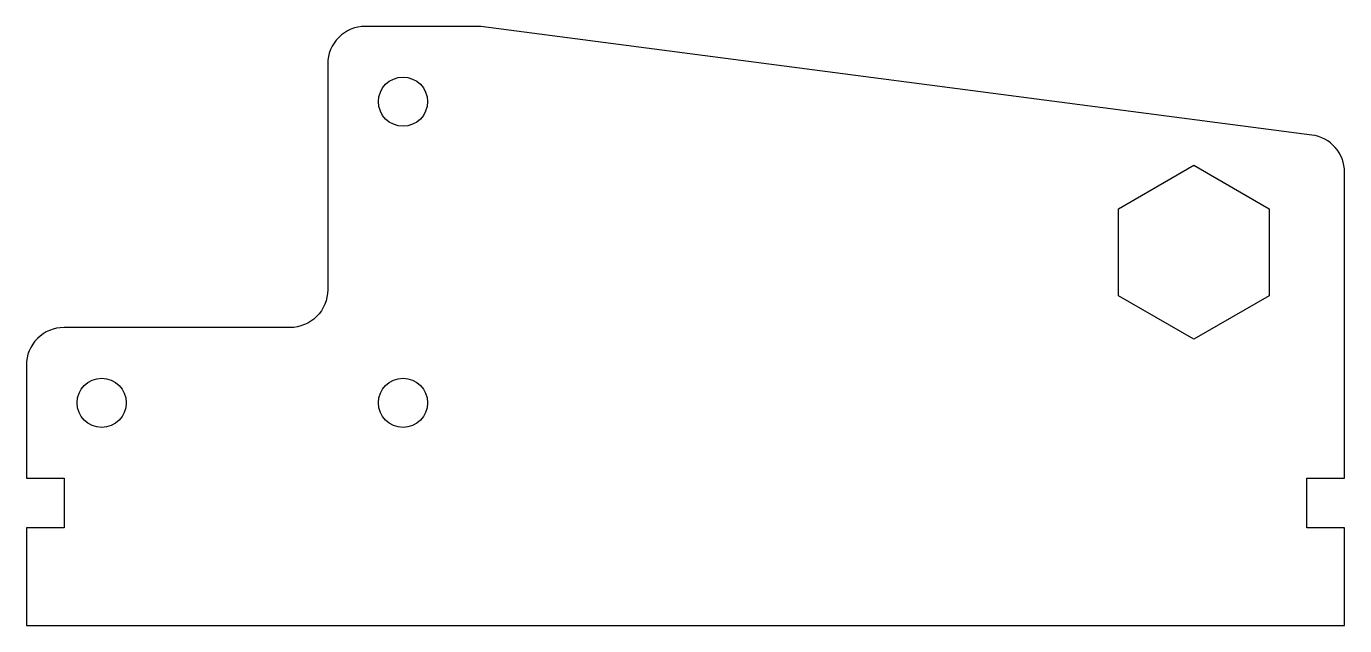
# Model space of a CAD drawing. Header units: inches. Extents: x 0 to 4.38, y 0 to 1.99.
import ezdxf

# ---------------------------------------------------------------- set-up
doc = ezdxf.new("R2010")
doc.units = ezdxf.units.IN
doc.header["$MEASUREMENT"] = 0

msp = doc.modelspace()

# ---------------------------------------------------------------- linework, layer by layer
msp.add_lwpolyline([(0.125, 0.325), (0, 0.325), (0, 0), (4.375, 0), (4.375, 0.325), (4.25, 0.325), (4.25, 0.4899), (4.375, 0.4899), (4.375, 1.5052, 0.376715), (4.2662, 1.6291), (1.508, 1.9889, 0.032437), (1.4919, 1.9899), (1.125, 1.9899, 0.414214), (1, 1.8649), (1, 1.1149, -0.414214), (0.875, 0.9899), (0.125, 0.9899, 0.414214), (0, 0.8649), (0, 0.4899), (0.125, 0.4899)], format="xyb", close=True)
msp.add_lwpolyline([(3.875, 1.5286), (4.125, 1.3843), (4.125, 1.0956), (3.875, 0.9513), (3.625, 1.0956), (3.625, 1.3843)], close=True)
for centre in [(1.25, 1.7399), (0.25, 0.7399), (1.25, 0.7399)]:
    msp.add_circle(centre, 0.0815)

doc.saveas('drawing.dxf')
